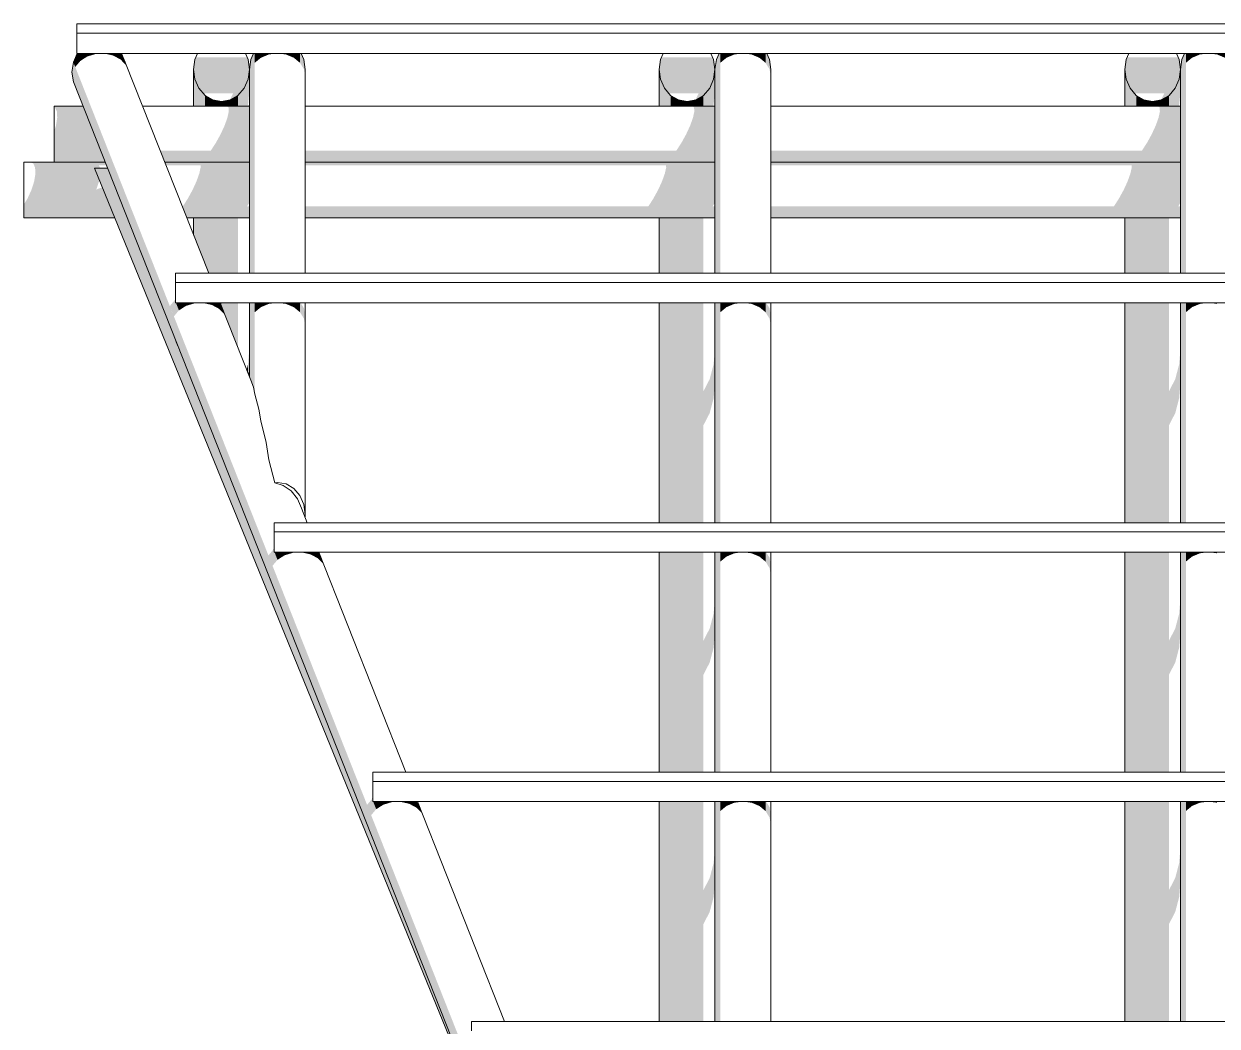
# Model space of a CAD drawing. Header units: millimetres. Extents: x -71878 to 121433, y -67383 to 83273.
# Drawn here: x 31246 to 33809, y -33676 to -31524 of the extents above; entities that cross this region are included whole.
import ezdxf

# ---------------------------------------------------------------- set-up
doc = ezdxf.new("R2010")
doc.units = ezdxf.units.MM
doc.header["$MEASUREMENT"] = 0
for name, color, linetype in [('COLUMNAS', 7, 'Continuous'), ('ENTIRADO', 7, 'Continuous'), ('Vigas', 7, 'Continuous')]:
    doc.layers.add(name, color=color, linetype=linetype)
for name, color, linetype, lineweight in [('COLUMNAS_Pluma_Nº__1', 7, 'Continuous', 0), ('ENTIRADO_Pluma_Nº__21', 7, 'Continuous', 5), ('Vigas_Pluma_Nº__21', 7, 'Continuous', 5)]:
    doc.layers.add(name, color=color, linetype=linetype, lineweight=lineweight)
for name, color, linetype, lineweight, true_color in [('COLUMNAS_Pluma_Nº__3', 7, 'Continuous', 0, 0x646464), ('ENTIRADO_Pluma_Nº__3', 7, 'Continuous', 0, 0x646464), ('Vigas_Pluma_Nº__3', 7, 'Continuous', 0, 0x646464)]:
    doc.layers.add(name, color=color, linetype=linetype, lineweight=lineweight, true_color=true_color)

# ---------------------------------------------------------------- blocks, each defined once
blk = doc.blocks.new('Elem Sección_39_2')
at = {"layer": 'Vigas_Pluma_Nº__3', "linetype": 'Continuous', "lineweight": 0, "true_color": 0x191919}
for points in [[(-41532.7, 9133.4), (-41471.5, 9133.4), (-41472.6, 9136.3), (-41534.3, 9136.3), (-41534.3, 9134)], [(-41528.6, 9124.8), (-41468.1, 9124.8), (-41471.5, 9133.4), (-41532.7, 9133.4)], [(-41527.8, 9111.6), (-41462.9, 9111.6), (-41468.1, 9124.8), (-41528.6, 9124.8)], [(-41159.9, 9133.4), (-41115, 9133.4), (-41115, 9136.3), (-41163.7, 9136.3)], [(-41159.4, 9124.8), (-41162.2, 9111.6), (-41115, 9111.6), (-41115, 9124.8)], [(-41159.4, 9124.8), (-41115, 9124.8), (-41115, 9133.4), (-41159.9, 9133.4)], [(-40163.7, 9136.3), (-40159.9, 9133.4), (-40115, 9133.4), (-40115, 9136.3)], [(-40159.4, 9124.8), (-40162.2, 9111.6), (-40115, 9111.6), (-40115, 9124.8)], [(-40159.9, 9133.4), (-40159.4, 9124.8), (-40115, 9124.8), (-40115, 9133.4)], [(-39115, 9136.3), (-39163.7, 9136.3), (-39159.9, 9133.4), (-39115, 9133.4)], [(-39162.2, 9111.6), (-39115, 9111.6), (-39115, 9124.8), (-39159.4, 9124.8)], [(-39159.4, 9124.8), (-39115, 9124.8), (-39115, 9133.4), (-39159.9, 9133.4)], [(-41530.5, 9094.8), (-41456.2, 9094.8), (-41462.9, 9111.6), (-41527.8, 9111.6)], [(-41162.2, 9111.6), (-41168.2, 9094.8), (-41115, 9094.8), (-41115, 9111.6)], [(-40168.2, 9094.8), (-40115, 9094.8), (-40115, 9111.6), (-40162.2, 9111.6)], [(-39162.2, 9111.6), (-39168.2, 9094.8), (-39115, 9094.8), (-39115, 9111.6)], [(-41534.3, 9076.3), (-41448.9, 9076.3), (-41456.2, 9094.8), (-41530.5, 9094.8), (-41534.3, 9082.9)], [(-41448.9, 9076.3), (-41534.3, 9076.3), (-41534.3, 9057.8), (-41441.6, 9057.8)], [(-41176.7, 9076.3), (-41186.9, 9057.8), (-41115, 9057.8), (-41115, 9076.3)], [(-41176.7, 9076.3), (-41115, 9076.3), (-41115, 9094.8), (-41168.2, 9094.8)], [(-40176.7, 9076.3), (-40186.9, 9057.8), (-40115, 9057.8), (-40115, 9076.3)], [(-40176.7, 9076.3), (-40115, 9076.3), (-40115, 9094.8), (-40168.2, 9094.8)], [(-39176.7, 9076.3), (-39186.9, 9057.8), (-39115, 9057.8), (-39115, 9076.3)], [(-39168.2, 9094.8), (-39176.7, 9076.3), (-39115, 9076.3), (-39115, 9094.8)], [(-41441.6, 9057.8), (-41534.3, 9057.8), (-41534.3, 9041), (-41434.9, 9041)], [(-41197.8, 9041), (-41115, 9041), (-41115, 9057.8), (-41186.9, 9057.8)], [(-40197.8, 9041), (-40115, 9041), (-40115, 9057.8), (-40186.9, 9057.8)], [(-39197.8, 9041), (-39115, 9041), (-39115, 9057.8), (-39186.9, 9057.8)], [(-41534.3, 9027.8), (-41429.7, 9027.8), (-41434.9, 9041), (-41534.3, 9041)], [(-41534.3, 9027.8), (-41534.3, 9019.2), (-41426.3, 9019.2), (-41429.7, 9027.8)], [(-41115, 9041), (-41306.8, 9041), (-41301.6, 9027.8), (-41115, 9027.8)], [(-41115, 9027.8), (-41301.6, 9027.8), (-41298.2, 9019.2), (-41115, 9019.2)], [(-40115, 9041), (-40995, 9041), (-40995, 9027.8), (-40115, 9027.8)], [(-40995, 9019.2), (-40115, 9019.2), (-40115, 9027.8), (-40995, 9027.8)], [(-39995, 9041), (-39995, 9027.8), (-39115, 9027.8), (-39115, 9041)], [(-39995, 9019.2), (-39115, 9019.2), (-39115, 9027.8), (-39995, 9027.8)], [(-41426.3, 9019.2), (-41534.3, 9019.2), (-41534.3, 9016.3), (-41425.2, 9016.3)], [(-41115, 9019.2), (-41298.2, 9019.2), (-41297, 9016.3), (-41115, 9016.3)], [(-40115, 9019.2), (-40995, 9019.2), (-40995, 9016.3), (-40115, 9016.3)], [(-39115, 9019.2), (-39995, 9019.2), (-39995, 9016.3), (-39115, 9016.3)]]:
    blk.add_hatch(color=250, dxfattribs=at).paths.add_polyline_path(points)
at = {"layer": 'Vigas_Pluma_Nº__21', "linetype": 'Continuous'}
for p, q in [((-41534.3, 9133.4), (-41534.3, 9136.3)), ((-41472.6, 9136.3), (-41534.3, 9136.3)), ((-41534.3, 9124.8), (-41534.3, 9133.4)), ((-41534.3, 9111.6), (-41534.3, 9124.8)), ((-41115, 9136.3), (-41344.5, 9136.3)), ((-40115, 9136.3), (-40995, 9136.3)), ((-39115, 9136.3), (-39995, 9136.3)), ((-41534.3, 9094.8), (-41534.3, 9111.6)), ((-41534.3, 9076.3), (-41534.3, 9094.8)), ((-41534.3, 9057.8), (-41534.3, 9076.3)), ((-41534.3, 9041), (-41534.3, 9057.8)), ((-41534.3, 9027.8), (-41534.3, 9041)), ((-41534.3, 9019.2), (-41534.3, 9027.8)), ((-41534.3, 9016.3), (-41534.3, 9019.2))]:
    blk.add_line(p, q, dxfattribs=at)
blk = doc.blocks.new('Elem Sección_42_2')
at = {"layer": 'Vigas_Pluma_Nº__3', "linetype": 'Continuous', "lineweight": 0, "true_color": 0x191919}
for points in [[(-41387.5, 9243.6), (-41387.6, 9243.6), (-41381.8, 9230.3), (-41381.9, 9230.7)], [(-41381.9, 9230.7), (-41381.8, 9230.3), (-41381.2, 9228.9)]]:
    blk.add_hatch(color=250, dxfattribs=at).paths.add_polyline_path(points)
at = {"layer": 'Vigas_Pluma_Nº__21', "linetype": 'Continuous'}
for p, q in [((-41390.6, 9249.6), (-41389.6, 9248.3)), ((-41381.9, 9230.7), (-41390.1, 9249.6)), ((-41389.6, 9248.3), (-41381.8, 9230.3)), ((-41381.2, 9228.9), (-41381.9, 9230.7)), ((-41381.8, 9230.3), (-41381.9, 9230.7)), ((-41381.8, 9230.3), (-41381.2, 9228.9))]:
    blk.add_line(p, q, dxfattribs=at)
blk = doc.blocks.new('Elem Sección_43_2')
at = {"layer": 'Vigas_Pluma_Nº__3', "linetype": 'Continuous', "lineweight": 0, "true_color": 0x191919}
for points in [[(-41496.1, 9209.5), (-39951.8, 5307.3), (-39948.8, 5328.1), (-41493.2, 9230.7)], [(-41493.2, 9230.7), (-41489.1, 9220.4), (-41478.3, 9233.2), (-41484.8, 9249.6), (-41485, 9249.6)], [(-41478.3, 9233.2), (-41463.2, 9242.9), (-41465.8, 9249.6), (-41484.8, 9249.6)], [(-41463.2, 9242.9), (-41445.2, 9248.3), (-41445.7, 9249.6), (-41465.8, 9249.6)], [(-41445.2, 9248.3), (-41426, 9249.1), (-41426.3, 9249.6), (-41445.7, 9249.6)], [(-41426, 9249.1), (-41407.7, 9245), (-41409.5, 9249.6), (-41426.3, 9249.6)], [(-41407.7, 9245), (-41391.9, 9236.5), (-41397, 9249.6), (-41409.5, 9249.6)], [(-41397, 9249.6), (-41391.9, 9236.5), (-41380.2, 9224.5), (-41389, 9246.8), (-41391.8, 9249.6)], [(-41380.2, 9224.5), (-41373.7, 9210.1), (-41381.2, 9228.9), (-41381.8, 9230.3), (-41387.6, 9243.6), (-41389, 9246.8)], [(-39951.8, 5307.3), (-41496.1, 9209.5), (-41493.2, 9188.3), (-39948.8, 5285.7)], [(-41286, 8707.2), (-41277.2, 8685), (-41266.4, 8697.8), (-41272.9, 8714.2), (-41273.9, 8714.2), (-41273.9, 8716.7), (-41275.2, 8720.1)], [(-41273.9, 8716.7), (-41273.9, 8720.9), (-41275.2, 8720.1)], [(-41266.4, 8697.8), (-41251.3, 8707.5), (-41254, 8714.2), (-41272.9, 8714.2)], [(-41251.3, 8707.5), (-41233.3, 8712.9), (-41233.8, 8714.2), (-41254, 8714.2)], [(-41233.3, 8712.9), (-41214.2, 8713.6), (-41214.4, 8714.2), (-41233.8, 8714.2)], [(-41214.2, 8713.6), (-41195.8, 8709.6), (-41197.6, 8714.2), (-41214.4, 8714.2)], [(-41195.8, 8709.6), (-41180, 8701.1), (-41185.2, 8714.2), (-41197.6, 8714.2)], [(-41180, 8701.1), (-41168.3, 8689.1), (-41177.1, 8711.4), (-41179.9, 8714.2), (-41185.2, 8714.2)], [(-41170.7, 8697), (-41177.1, 8711.4), (-41168.3, 8689.1), (-41161.9, 8674.7)], [(-41106.9, 8533.9), (-41106.5, 8532.9), (-41112, 8548), (-41113.1, 8551.4), (-41117.1, 8561.5)], [(-41103.5, 8518.3), (-41106.5, 8532.9), (-41106.9, 8533.9)], [(-41074.2, 8171.8), (-41065.4, 8149.5), (-41054.6, 8162.4), (-41061.1, 8178.8), (-41062, 8178.8), (-41062, 8181.3), (-41063.4, 8184.7)], [(-41062, 8181.3), (-41062, 8185.5), (-41063.4, 8184.7)], [(-41054.6, 8162.4), (-41039.4, 8172.1), (-41042.1, 8178.8), (-41061.1, 8178.8)], [(-41039.4, 8172.1), (-41021.4, 8177.5), (-41021.9, 8178.8), (-41042.1, 8178.8)], [(-41021.4, 8177.5), (-41002.3, 8178.2), (-41002.5, 8178.8), (-41021.9, 8178.8)], [(-41002.3, 8178.2), (-40983.9, 8174.2), (-40985.7, 8178.8), (-41002.5, 8178.8)], [(-40983.9, 8174.2), (-40968.1, 8165.7), (-40973.3, 8178.8), (-40985.7, 8178.8)], [(-40973.3, 8178.8), (-40968.1, 8165.7), (-40956.4, 8153.7), (-40965.2, 8176), (-40968, 8178.8)], [(-40965.2, 8176), (-40956.4, 8153.7), (-40950, 8139.3), (-40958.8, 8161.6)], [(-40853.5, 7614.1), (-40842.7, 7627), (-40849.2, 7643.4), (-40850.1, 7643.4), (-40850.1, 7645.8), (-40851.5, 7649.2), (-40862.3, 7636.4)], [(-40850.1, 7645.8), (-40850.1, 7650.1), (-40851.5, 7649.2)], [(-40842.7, 7627), (-40827.5, 7636.6), (-40830.2, 7643.4), (-40849.2, 7643.4)], [(-40827.5, 7636.6), (-40809.5, 7642.1), (-40810, 7643.4), (-40830.2, 7643.4)], [(-40809.5, 7642.1), (-40790.4, 7642.8), (-40790.6, 7643.4), (-40810, 7643.4)], [(-40790.4, 7642.8), (-40772, 7638.8), (-40773.9, 7643.4), (-40790.6, 7643.4)], [(-40772, 7638.8), (-40756.2, 7630.3), (-40761.4, 7643.4), (-40773.9, 7643.4)], [(-40761.4, 7643.4), (-40756.2, 7630.3), (-40744.5, 7618.3), (-40753.3, 7640.5), (-40756.1, 7643.4)], [(-40746.9, 7626.1), (-40753.3, 7640.5), (-40744.5, 7618.3), (-40738.1, 7603.9)]]:
    blk.add_hatch(color=250, dxfattribs=at).paths.add_polyline_path(points)
at = {"layer": 'Vigas_Pluma_Nº__21', "linetype": 'Continuous'}
for p, q in [((-41496.1, 9209.5), (-41493.2, 9230.7)), ((-41493.2, 9230.7), (-41485, 9249.6)), ((-41202.5, 8777.5), (-41381.2, 9228.9)), ((-41493.2, 9188.3), (-41496.1, 9209.5)), ((-39948.8, 5285.7), (-41493.2, 9188.3)), ((-41113.1, 8551.4), (-41177.5, 8714.2)), ((-41112, 8548), (-41113.1, 8551.4)), ((-41112, 8548), (-41106.5, 8532.9)), ((-41103.5, 8518.3), (-41106.5, 8532.9)), ((-41103.5, 8518.3), (-41094.7, 8485.6)), ((-41090.2, 8460.6), (-41094.7, 8485.6)), ((-41090.2, 8460.6), (-41078.8, 8414)), ((-41073.5, 8377.3), (-41078.8, 8414)), ((-41073.5, 8377.3), (-41060.7, 8327.5)), ((-41060.7, 8327.5), (-41042.4, 8322)), ((-41025.3, 8310.2), (-41042.4, 8322)), ((-41011.7, 8293.3), (-41025.3, 8310.2)), ((-41002.9, 8273.1), (-41011.7, 8293.3)), ((-40990.7, 8242.1), (-41002.9, 8273.1)), ((-40778.8, 7706.7), (-40965.6, 8178.8)), ((-40566.9, 7171.3), (-40753.7, 7643.4))]:
    blk.add_line(p, q, dxfattribs=at)
blk = doc.blocks.new('Elem Sección_128_2')
at = {"layer": 'COLUMNAS_Pluma_Nº__3', "linetype": 'Continuous', "lineweight": 0, "true_color": 0x191919}
for points in [[(-41443.2, 9003.2), (-41448.1, 9003.2), (-41287.4, 8610.1), (-41293.2, 8627.9), (-41287.7, 8622.5)], [(-41443.2, 9003.2), (-41287.7, 8622.5), (-41285.8, 8628.4), (-41278.9, 8627.3), (-41432.5, 9003.2)], [(-41432.5, 9003.2), (-41278.9, 8627.3), (-41274.3, 8632.4), (-41273.3, 8632.5), (-41420, 9003.2)]]:
    blk.add_hatch(color=250, dxfattribs=at).paths.add_polyline_path(points)
at = {"layer": 'COLUMNAS_Pluma_Nº__1', "linetype": 'Continuous'}
for p, q in [((-41443.2, 9003.2), (-41448.1, 9003.2)), ((-41448.1, 9003.2), (-41287.4, 8610.1)), ((-41432.5, 9003.2), (-41443.2, 9003.2)), ((-41420, 9003.2), (-41432.5, 9003.2))]:
    blk.add_line(p, q, dxfattribs=at)
blk = doc.blocks.new('Elem Sección_132_2')
at = {"layer": 'COLUMNAS_Pluma_Nº__3', "linetype": 'Continuous', "lineweight": 0, "true_color": 0x191919}
for points in [[(-41293.2, 8627.9), (-40602.8, 6938.2), (-40837.5, 7531.4), (-41285.8, 8628.4), (-41287.7, 8622.5)], [(-40602.8, 6938.2), (-41293.2, 8627.9), (-41287.4, 8610.1), (-40557.6, 6824.1)], [(-41278.9, 8627.3), (-41285.8, 8628.4), (-40837.5, 7531.4), (-41238.9, 8545.7), (-41274.3, 8632.4)], [(-41273.3, 8632.5), (-41274.3, 8632.4), (-41269.9, 8621.4), (-41269.3, 8622.4)]]:
    blk.add_hatch(color=250, dxfattribs=at).paths.add_polyline_path(points)
at = {"layer": 'COLUMNAS_Pluma_Nº__1', "linetype": 'Continuous'}
blk.add_line((-41287.4, 8610.1), (-40557.6, 6824.1), dxfattribs=at)
blk = doc.blocks.new('Elem Sección_147_2')
at = {"layer": 'Vigas_Pluma_Nº__3', "linetype": 'Continuous', "lineweight": 0, "true_color": 0x191919}
for points in [[(-39112, 9236.6), (-39115, 9215.3), (-39115, 8777.5), (-39112, 8777.5)], [(-39112, 9236.6), (-39112, 8777.5), (-39103.5, 8777.5), (-39103.5, 9249.6), (-39106.3, 9249.6)], [(-39103.5, 9229.3), (-39090.2, 9240.2), (-39090.2, 9249.6), (-39103.5, 9249.6)], [(-39090.2, 9240.2), (-39073.5, 9247.2), (-39073.5, 9249.6), (-39090.2, 9249.6)], [(-39073.5, 9247.2), (-39055, 9249.6), (-39073.5, 9249.6)], [(-39036.4, 9249.6), (-39055, 9249.6), (-39036.4, 9247.2)], [(-39036.4, 9247.2), (-39019.7, 9240.2), (-39019.7, 9249.6), (-39036.4, 9249.6)], [(-39115, 8242.1), (-39112, 8242.1), (-39112, 8714.2), (-39115, 8714.2)], [(-39103.5, 8714.2), (-39112, 8714.2), (-39112, 8242.1), (-39103.5, 8242.1)], [(-39103.5, 8693.9), (-39090.2, 8704.8), (-39090.2, 8714.2), (-39103.5, 8714.2)], [(-39090.2, 8704.8), (-39073.5, 8711.8), (-39073.5, 8714.2), (-39090.2, 8714.2)], [(-39073.5, 8711.8), (-39055, 8714.2), (-39073.5, 8714.2)], [(-39036.4, 8714.2), (-39055, 8714.2), (-39036.4, 8711.8)], [(-39115, 8178.8), (-39115, 7706.7), (-39112, 7706.7), (-39112, 8178.8)], [(-39112, 8178.8), (-39112, 7706.7), (-39103.5, 7706.7), (-39103.5, 8178.8)], [(-39103.5, 8158.5), (-39090.2, 8169.4), (-39090.2, 8178.8), (-39103.5, 8178.8)], [(-39090.2, 8169.4), (-39073.5, 8176.4), (-39073.5, 8178.8), (-39090.2, 8178.8)], [(-39073.5, 8178.8), (-39073.5, 8176.4), (-39055, 8178.8)], [(-39055, 8178.8), (-39036.4, 8176.4), (-39036.4, 8178.8)], [(-39115, 7643.4), (-39115, 7171.3), (-39112, 7171.3), (-39112, 7643.4)], [(-39112, 7643.4), (-39112, 7171.3), (-39103.5, 7171.3), (-39103.5, 7643.4)], [(-39103.5, 7623.1), (-39090.2, 7634), (-39090.2, 7643.4), (-39103.5, 7643.4)], [(-39090.2, 7634), (-39073.5, 7641), (-39073.5, 7643.4), (-39090.2, 7643.4)], [(-39073.5, 7641), (-39055, 7643.4), (-39073.5, 7643.4)], [(-39036.4, 7643.4), (-39055, 7643.4), (-39036.4, 7641)]]:
    blk.add_hatch(color=250, dxfattribs=at).paths.add_polyline_path(points)
at = {"layer": 'Vigas_Pluma_Nº__21', "linetype": 'Continuous'}
for p, q in [((-39115, 9215.3), (-39112, 9236.6)), ((-39112, 9236.6), (-39106.3, 9249.6)), ((-39115, 8777.5), (-39115, 9215.3)), ((-39115, 8242.1), (-39115, 8714.2)), ((-39115, 7706.7), (-39115, 8178.8)), ((-39115, 7171.3), (-39115, 7643.4))]:
    blk.add_line(p, q, dxfattribs=at)
blk = doc.blocks.new('Elem Sección_148_2')
at = {"layer": 'Vigas_Pluma_Nº__3', "linetype": 'Continuous', "lineweight": 0, "true_color": 0x191919}
for points in [[(-40115, 8777.5), (-40112, 8777.5), (-40112, 9236.6), (-40115, 9215.3)], [(-40112, 9236.6), (-40112, 8777.5), (-40103.5, 8777.5), (-40103.5, 9249.6), (-40106.3, 9249.6)], [(-40103.5, 9249.6), (-40103.5, 9229.3), (-40090.2, 9240.2), (-40090.2, 9249.6)], [(-40090.2, 9240.2), (-40073.5, 9247.2), (-40073.5, 9249.6), (-40090.2, 9249.6)], [(-40073.5, 9247.2), (-40055, 9249.6), (-40073.5, 9249.6)], [(-40055, 9249.6), (-40036.4, 9247.2), (-40036.4, 9249.6)], [(-40036.4, 9247.2), (-40019.7, 9240.2), (-40019.7, 9249.6), (-40036.4, 9249.6)], [(-40019.7, 9240.2), (-40006.4, 9229.3), (-40006.4, 9249.6), (-40019.7, 9249.6)], [(-40006.4, 9249.6), (-40006.4, 9229.3), (-39997.9, 9215.6), (-39997.9, 9236.6), (-39999.8, 9240.9), (-40005.2, 9249.6)], [(-39997.9, 9215.6), (-39995, 9200.4), (-39995, 9215.3), (-39997.9, 9236.6)], [(-40115, 8714.2), (-40115, 8242.1), (-40112, 8242.1), (-40112, 8714.2)], [(-40112, 8714.2), (-40112, 8242.1), (-40103.5, 8242.1), (-40103.5, 8714.2)], [(-40103.5, 8693.9), (-40090.2, 8704.8), (-40090.2, 8714.2), (-40103.5, 8714.2)], [(-40090.2, 8704.8), (-40073.5, 8711.8), (-40073.5, 8714.2), (-40090.2, 8714.2)], [(-40073.5, 8711.8), (-40055, 8714.2), (-40073.5, 8714.2)], [(-40055, 8714.2), (-40036.4, 8711.8), (-40036.4, 8714.2)], [(-40036.4, 8711.8), (-40019.7, 8704.8), (-40019.7, 8714.2), (-40036.4, 8714.2)], [(-40019.7, 8704.8), (-40006.4, 8693.9), (-40006.4, 8714.2), (-40019.7, 8714.2)], [(-40006.4, 8714.2), (-40006.4, 8693.9), (-39997.9, 8680.2), (-39997.9, 8702.4), (-40005.2, 8714.2)], [(-39997.9, 8680.2), (-39995, 8665), (-39995, 8687.2), (-39997.9, 8702.4)], [(-40112, 8178.8), (-40115, 8178.8), (-40115, 7706.7), (-40112, 7706.7)], [(-40103.5, 8178.8), (-40112, 8178.8), (-40112, 7706.7), (-40103.5, 7706.7)], [(-40103.5, 8158.5), (-40090.2, 8169.4), (-40090.2, 8178.8), (-40103.5, 8178.8)], [(-40090.2, 8169.4), (-40073.5, 8176.4), (-40073.5, 8178.8), (-40090.2, 8178.8)], [(-40073.5, 8178.8), (-40073.5, 8176.4), (-40055, 8178.8)], [(-40055, 8178.8), (-40036.4, 8176.4), (-40036.4, 8178.8)], [(-40036.4, 8176.4), (-40019.7, 8169.4), (-40019.7, 8178.8), (-40036.4, 8178.8)], [(-40019.7, 8169.4), (-40006.4, 8158.5), (-40006.4, 8178.8), (-40019.7, 8178.8)], [(-40006.4, 8178.8), (-40006.4, 8158.5), (-39997.9, 8144.8), (-39997.9, 8167), (-40005.2, 8178.8)], [(-39997.9, 8144.8), (-39995, 8129.6), (-39995, 8151.8), (-39997.9, 8167)], [(-40112, 7643.4), (-40115, 7643.4), (-40115, 7171.3), (-40112, 7171.3)], [(-40112, 7643.4), (-40112, 7171.3), (-40103.5, 7171.3), (-40103.5, 7643.4)], [(-40103.5, 7623.1), (-40090.2, 7634), (-40090.2, 7643.4), (-40103.5, 7643.4)], [(-40090.2, 7634), (-40073.5, 7641), (-40073.5, 7643.4), (-40090.2, 7643.4)], [(-40073.5, 7641), (-40055, 7643.4), (-40073.5, 7643.4)], [(-40036.4, 7643.4), (-40055, 7643.4), (-40036.4, 7641)], [(-40036.4, 7641), (-40019.7, 7634), (-40019.7, 7643.4), (-40036.4, 7643.4)], [(-40019.7, 7634), (-40006.4, 7623.1), (-40006.4, 7643.4), (-40019.7, 7643.4)], [(-40006.4, 7643.4), (-40006.4, 7623.1), (-39997.9, 7609.4), (-39997.9, 7631.6), (-40005.2, 7643.4)], [(-39997.9, 7609.4), (-39995, 7594.2), (-39995, 7616.4), (-39997.9, 7631.6)]]:
    blk.add_hatch(color=250, dxfattribs=at).paths.add_polyline_path(points)
at = {"layer": 'Vigas_Pluma_Nº__21', "linetype": 'Continuous'}
for p, q in [((-40112, 9236.6), (-40115, 9215.3)), ((-40106.3, 9249.6), (-40112, 9236.6)), ((-39997.9, 9236.6), (-40003.6, 9249.6)), ((-39995, 9215.3), (-39997.9, 9236.6)), ((-40115, 9215.3), (-40115, 8777.5)), ((-39995, 9215.3), (-39995, 8777.5)), ((-40115, 8714.2), (-40115, 8242.1)), ((-39995, 8714.2), (-39995, 8242.1)), ((-40115, 8178.8), (-40115, 7706.7)), ((-39995, 8178.8), (-39995, 7706.7)), ((-40115, 7643.4), (-40115, 7171.3)), ((-39995, 7643.4), (-39995, 7171.3))]:
    blk.add_line(p, q, dxfattribs=at)
blk = doc.blocks.new('Elem Sección_149_2')
at = {"layer": 'Vigas_Pluma_Nº__3', "linetype": 'Continuous', "lineweight": 0, "true_color": 0x191919}
for points in [[(-41112, 9236.6), (-41115, 9215.3), (-41115, 8777.5), (-41112, 8777.5)], [(-41112, 9236.6), (-41112, 8777.5), (-41103.5, 8777.5), (-41103.5, 9249.6), (-41106.3, 9249.6)], [(-41103.5, 9229.3), (-41090.2, 9240.2), (-41090.2, 9249.6), (-41103.5, 9249.6)], [(-41090.2, 9240.2), (-41073.5, 9247.2), (-41073.5, 9249.6), (-41090.2, 9249.6)], [(-41073.5, 9247.2), (-41055, 9249.6), (-41073.5, 9249.6)], [(-41055, 9249.6), (-41036.4, 9247.2), (-41036.4, 9249.6)], [(-41036.4, 9247.2), (-41019.7, 9240.2), (-41019.7, 9249.6), (-41036.4, 9249.6)], [(-41019.7, 9240.2), (-41006.4, 9229.3), (-41006.4, 9249.6), (-41019.7, 9249.6)], [(-41006.4, 9249.6), (-41006.4, 9229.3), (-40997.9, 9215.6), (-40997.9, 9236.6), (-40999.8, 9240.9), (-41005.2, 9249.6)], [(-40997.9, 9215.6), (-40995, 9200.4), (-40995, 9215.3), (-40997.9, 9236.6)], [(-41112, 8714.2), (-41115, 8714.2), (-41115, 8556.2), (-41113.1, 8551.4), (-41112, 8548)], [(-41112, 8714.2), (-41112, 8548), (-41106.5, 8532.9), (-41103.5, 8518.3), (-41103.5, 8714.2)], [(-41103.5, 8714.2), (-41103.5, 8693.9), (-41090.2, 8704.8), (-41090.2, 8714.2)], [(-41090.2, 8714.2), (-41090.2, 8704.8), (-41073.5, 8711.8), (-41073.5, 8714.2)], [(-41073.5, 8711.8), (-41055, 8714.2), (-41073.5, 8714.2)], [(-41036.4, 8714.2), (-41055, 8714.2), (-41036.4, 8711.8)], [(-41036.4, 8711.8), (-41019.7, 8704.8), (-41019.7, 8714.2), (-41036.4, 8714.2)], [(-41019.7, 8714.2), (-41019.7, 8704.8), (-41006.4, 8693.9), (-41006.4, 8714.2)], [(-41006.4, 8714.2), (-41006.4, 8693.9), (-40997.9, 8680.2), (-40997.9, 8702.4), (-41005.2, 8714.2)], [(-40997.9, 8680.2), (-40995, 8665), (-40995, 8687.2), (-40997.9, 8702.4)]]:
    blk.add_hatch(color=250, dxfattribs=at).paths.add_polyline_path(points)
at = {"layer": 'Vigas_Pluma_Nº__21', "linetype": 'Continuous'}
for p, q in [((-41115, 9215.3), (-41112, 9236.6)), ((-41112, 9236.6), (-41106.3, 9249.6)), ((-41003.6, 9249.6), (-40997.9, 9236.6)), ((-40997.9, 9236.6), (-40995, 9215.3)), ((-41115, 8777.5), (-41115, 9215.3)), ((-40995, 8777.5), (-40995, 9215.3)), ((-41115, 8556.2), (-41115, 8714.2)), ((-40995, 8259.5), (-40995, 8714.2)), ((-41060.7, 8327.5), (-41055, 8328.6)), ((-41055, 8328.6), (-41036.4, 8325.2)), ((-41036.4, 8325.2), (-41019.7, 8315.4)), ((-41019.7, 8315.4), (-41006.4, 8300.1)), ((-41006.4, 8300.1), (-40997.9, 8280.8)), ((-40997.9, 8280.8), (-40995, 8259.5)), ((-40995, 8259.5), (-40995.6, 8254.6))]:
    blk.add_line(p, q, dxfattribs=at)
blk = doc.blocks.new('Elem Sección_165_2')
at = {"layer": 'Vigas_Pluma_Nº__3', "linetype": 'Continuous', "lineweight": 0, "true_color": 0x191919}
for points in [[(-39235, 9215.3), (-39232, 9193.9), (-39223.5, 9174.7), (-39213.8, 9163.6), (-39150, 9163.6), (-39157.1, 9149.5), (-39156.4, 9149.6), (-39139.7, 9159.4), (-39126.4, 9174.7), (-39117.9, 9193.9), (-39115, 9215.3), (-39117.9, 9236.6), (-39119.8, 9240.9), (-39230.1, 9240.9), (-39232, 9236.6)], [(-39232, 9193.9), (-39235, 9215.3), (-39235, 9136.3), (-39232, 9136.3)], [(-39115, 9215.3), (-39117.9, 9193.9), (-39117.9, 9140.1), (-39115, 9169.8), (-39115, 9170.8)], [(-39223.5, 9174.7), (-39232, 9193.9), (-39232, 9136.3), (-39223.5, 9136.3)], [(-39117.9, 9193.9), (-39126.4, 9174.7), (-39126.4, 9136.3), (-39119, 9136.3), (-39117.9, 9140.1)], [(-39223.5, 9174.7), (-39223.5, 9136.3), (-39210.2, 9136.3), (-39210.2, 9159.4)], [(-39210.2, 9159.4), (-39210.2, 9136.3), (-39193.5, 9136.3), (-39193.5, 9149.6)], [(-39139.7, 9159.4), (-39156.4, 9149.6), (-39156.4, 9136.3), (-39139.7, 9136.3)], [(-39139.7, 9159.4), (-39139.7, 9136.3), (-39126.4, 9136.3), (-39126.4, 9174.7)], [(-39115, 9136.3), (-39115, 9153.6), (-39116.4, 9136.3)], [(-39193.5, 9136.3), (-39175, 9136.3), (-39175, 9146.2), (-39193.5, 9149.6)], [(-39156.4, 9149.6), (-39175, 9146.2), (-39175, 9136.3), (-39156.4, 9136.3)], [(-39232, 8896.3), (-39235, 8896.3), (-39235, 8777.5), (-39232, 8777.5)], [(-39232, 8896.3), (-39232, 8777.5), (-39223.5, 8777.5), (-39223.5, 8896.3)], [(-39223.5, 8896.3), (-39223.5, 8777.5), (-39210.2, 8777.5), (-39210.2, 8896.3)], [(-39193.5, 8896.3), (-39210.2, 8896.3), (-39210.2, 8777.5), (-39193.5, 8777.5)], [(-39193.5, 8896.3), (-39193.5, 8777.5), (-39175, 8777.5), (-39175, 8896.3)], [(-39175, 8777.5), (-39156.4, 8777.5), (-39156.4, 8896.3), (-39175, 8896.3)], [(-39139.7, 8896.3), (-39156.4, 8896.3), (-39156.4, 8777.5), (-39139.7, 8777.5)], [(-39232, 8714.2), (-39235, 8714.2), (-39235, 8242.1), (-39232, 8242.1)], [(-39232, 8714.2), (-39232, 8242.1), (-39223.5, 8242.1), (-39223.5, 8714.2)], [(-39210.2, 8714.2), (-39223.5, 8714.2), (-39223.5, 8242.1), (-39210.2, 8242.1)], [(-39193.5, 8714.2), (-39210.2, 8714.2), (-39210.2, 8242.1), (-39193.5, 8242.1)], [(-39193.5, 8714.2), (-39193.5, 8242.1), (-39175, 8242.1), (-39175, 8714.2)], [(-39156.4, 8714.2), (-39175, 8714.2), (-39175, 8242.1), (-39156.4, 8242.1)], [(-39139.7, 8714.2), (-39156.4, 8714.2), (-39156.4, 8242.1), (-39139.7, 8242.1)], [(-39115, 8618.2), (-39117.9, 8582.4), (-39117.9, 8509.5), (-39115, 8545.3)], [(-39117.9, 8509.5), (-39117.9, 8582.4), (-39126.4, 8550.1), (-39126.4, 8477.2)], [(-39126.4, 8550.1), (-39139.7, 8524.5), (-39139.7, 8451.6), (-39126.4, 8477.2)], [(-39235, 7706.7), (-39232, 7706.7), (-39232, 8178.8), (-39235, 8178.8)], [(-39223.5, 8178.8), (-39232, 8178.8), (-39232, 7706.7), (-39223.5, 7706.7)], [(-39223.5, 8178.8), (-39223.5, 7706.7), (-39210.2, 7706.7), (-39210.2, 8178.8)], [(-39210.2, 7706.7), (-39193.5, 7706.7), (-39193.5, 8178.8), (-39210.2, 8178.8)], [(-39175, 8178.8), (-39193.5, 8178.8), (-39193.5, 7706.7), (-39175, 7706.7)], [(-39156.4, 8178.8), (-39175, 8178.8), (-39175, 7706.7), (-39156.4, 7706.7)], [(-39156.4, 7706.7), (-39139.7, 7706.7), (-39139.7, 8178.8), (-39156.4, 8178.8)], [(-39115, 8009.9), (-39115, 8082.8), (-39117.9, 8047), (-39117.9, 7974.1)], [(-39117.9, 8047), (-39126.4, 8014.7), (-39126.4, 7941.8), (-39117.9, 7974.1)], [(-39126.4, 8014.7), (-39139.7, 7989.1), (-39139.7, 7916.2), (-39126.4, 7941.8)], [(-39232, 7643.4), (-39235, 7643.4), (-39235, 7171.3), (-39232, 7171.3)], [(-39232, 7171.3), (-39223.5, 7171.3), (-39223.5, 7643.4), (-39232, 7643.4)], [(-39210.2, 7643.4), (-39223.5, 7643.4), (-39223.5, 7171.3), (-39210.2, 7171.3)], [(-39193.5, 7643.4), (-39210.2, 7643.4), (-39210.2, 7171.3), (-39193.5, 7171.3)], [(-39175, 7643.4), (-39193.5, 7643.4), (-39193.5, 7171.3), (-39175, 7171.3)], [(-39156.4, 7643.4), (-39175, 7643.4), (-39175, 7171.3), (-39156.4, 7171.3)], [(-39139.7, 7643.4), (-39156.4, 7643.4), (-39156.4, 7171.3), (-39139.7, 7171.3)], [(-39115, 7547.5), (-39117.9, 7511.7), (-39117.9, 7438.7), (-39115, 7474.5)], [(-39117.9, 7438.7), (-39117.9, 7511.7), (-39126.4, 7479.4), (-39126.4, 7406.4)], [(-39126.4, 7406.4), (-39126.4, 7479.4), (-39139.7, 7453.7), (-39139.7, 7380.8)]]:
    blk.add_hatch(color=250, dxfattribs=at).paths.add_polyline_path(points)
at = {"layer": 'Vigas_Pluma_Nº__21', "linetype": 'Continuous'}
for p, q in [((-39232, 9236.6), (-39235, 9215.3)), ((-39226.3, 9249.6), (-39232, 9236.6)), ((-39117.9, 9236.6), (-39123.6, 9249.6)), ((-39115, 9215.3), (-39117.9, 9236.6)), ((-39235, 9215.3), (-39232, 9193.9)), ((-39235, 9136.3), (-39235, 9215.3)), ((-39117.9, 9193.9), (-39115, 9215.3)), ((-39232, 9193.9), (-39223.5, 9174.7)), ((-39126.4, 9174.7), (-39117.9, 9193.9)), ((-39223.5, 9174.7), (-39210.2, 9159.4)), ((-39210.2, 9159.4), (-39193.5, 9149.6)), ((-39156.4, 9149.6), (-39139.7, 9159.4)), ((-39139.7, 9159.4), (-39126.4, 9174.7)), ((-39193.5, 9149.6), (-39175, 9146.2)), ((-39175, 9146.2), (-39156.4, 9149.6)), ((-39235, 8777.5), (-39235, 8896.3)), ((-39235, 8242.1), (-39235, 8714.2)), ((-39235, 7706.7), (-39235, 8178.8)), ((-39235, 7171.3), (-39235, 7643.4))]:
    blk.add_line(p, q, dxfattribs=at)
blk = doc.blocks.new('Elem Sección_166_2')
at = {"layer": 'Vigas_Pluma_Nº__3', "linetype": 'Continuous', "lineweight": 0, "true_color": 0x191919}
for points in [[(-40235, 9215.3), (-40232, 9193.9), (-40223.5, 9174.7), (-40213.8, 9163.6), (-40150, 9163.6), (-40157.1, 9149.5), (-40156.4, 9149.6), (-40139.7, 9159.4), (-40126.4, 9174.7), (-40117.9, 9193.9), (-40115, 9215.3), (-40117.9, 9236.6), (-40119.8, 9240.9), (-40230.1, 9240.9), (-40232, 9236.6)], [(-40235, 9215.3), (-40235, 9136.3), (-40232, 9136.3), (-40232, 9193.9)], [(-40117.9, 9193.9), (-40117.9, 9140.1), (-40115, 9169.8), (-40115, 9170.7), (-40115, 9215.3)], [(-40232, 9193.9), (-40232, 9136.3), (-40223.5, 9136.3), (-40223.5, 9174.7)], [(-40117.9, 9193.9), (-40126.4, 9174.7), (-40126.4, 9136.3), (-40119, 9136.3), (-40117.9, 9140.1)], [(-40223.5, 9174.7), (-40223.5, 9136.3), (-40210.2, 9136.3), (-40210.2, 9159.4)], [(-40210.2, 9159.4), (-40210.2, 9136.3), (-40193.5, 9136.3), (-40193.5, 9149.6)], [(-40156.4, 9149.6), (-40156.4, 9136.3), (-40139.7, 9136.3), (-40139.7, 9159.4)], [(-40139.7, 9136.3), (-40126.4, 9136.3), (-40126.4, 9174.7), (-40139.7, 9159.4)], [(-40115, 9136.3), (-40115, 9153.6), (-40116.4, 9136.3)], [(-40193.5, 9149.6), (-40193.5, 9136.3), (-40175, 9136.3), (-40175, 9146.2)], [(-40156.4, 9149.6), (-40175, 9146.2), (-40175, 9136.3), (-40156.4, 9136.3)], [(-40235, 8777.5), (-40232, 8777.5), (-40232, 8896.3), (-40235, 8896.3)], [(-40232, 8777.5), (-40223.5, 8777.5), (-40223.5, 8896.3), (-40232, 8896.3)], [(-40223.5, 8777.5), (-40210.2, 8777.5), (-40210.2, 8896.3), (-40223.5, 8896.3)], [(-40210.2, 8896.3), (-40210.2, 8777.5), (-40193.5, 8777.5), (-40193.5, 8896.3)], [(-40175, 8896.3), (-40193.5, 8896.3), (-40193.5, 8777.5), (-40175, 8777.5)], [(-40156.4, 8896.3), (-40175, 8896.3), (-40175, 8777.5), (-40156.4, 8777.5)], [(-40156.4, 8777.5), (-40139.7, 8777.5), (-40139.7, 8896.3), (-40156.4, 8896.3)], [(-40232, 8714.2), (-40235, 8714.2), (-40235, 8242.1), (-40232, 8242.1)], [(-40232, 8242.1), (-40223.5, 8242.1), (-40223.5, 8714.2), (-40232, 8714.2)], [(-40210.2, 8714.2), (-40223.5, 8714.2), (-40223.5, 8242.1), (-40210.2, 8242.1)], [(-40193.5, 8714.2), (-40210.2, 8714.2), (-40210.2, 8242.1), (-40193.5, 8242.1)], [(-40193.5, 8714.2), (-40193.5, 8242.1), (-40175, 8242.1), (-40175, 8714.2)], [(-40156.4, 8714.2), (-40175, 8714.2), (-40175, 8242.1), (-40156.4, 8242.1)], [(-40156.4, 8714.2), (-40156.4, 8242.1), (-40139.7, 8242.1), (-40139.7, 8714.2)], [(-40115, 8618.2), (-40117.9, 8582.4), (-40117.9, 8509.4), (-40115, 8545.2)], [(-40117.9, 8582.4), (-40126.4, 8550.1), (-40126.4, 8477.1), (-40117.9, 8509.4)], [(-40126.4, 8550.1), (-40139.7, 8524.5), (-40139.7, 8451.5), (-40126.4, 8477.1)], [(-40235, 8178.8), (-40235, 7706.7), (-40232, 7706.7), (-40232, 8178.8)], [(-40223.5, 8178.8), (-40232, 8178.8), (-40232, 7706.7), (-40223.5, 7706.7)], [(-40223.5, 7706.7), (-40210.2, 7706.7), (-40210.2, 8178.8), (-40223.5, 8178.8)], [(-40193.5, 8178.8), (-40210.2, 8178.8), (-40210.2, 7706.7), (-40193.5, 7706.7)], [(-40193.5, 8178.8), (-40193.5, 7706.7), (-40175, 7706.7), (-40175, 8178.8)], [(-40156.4, 8178.8), (-40175, 8178.8), (-40175, 7706.7), (-40156.4, 7706.7)], [(-40156.4, 8178.8), (-40156.4, 7706.7), (-40139.7, 7706.7), (-40139.7, 8178.8)], [(-40115, 8082.8), (-40117.9, 8047), (-40117.9, 7974), (-40115, 8009.8)], [(-40117.9, 8047), (-40126.4, 8014.7), (-40126.4, 7941.7), (-40117.9, 7974)], [(-40126.4, 8014.7), (-40139.7, 7989), (-40139.7, 7916.1), (-40126.4, 7941.7)], [(-40235, 7643.4), (-40235, 7171.3), (-40232, 7171.3), (-40232, 7643.4)], [(-40232, 7171.3), (-40223.5, 7171.3), (-40223.5, 7643.4), (-40232, 7643.4)], [(-40223.5, 7171.3), (-40210.2, 7171.3), (-40210.2, 7643.4), (-40223.5, 7643.4)], [(-40193.5, 7643.4), (-40210.2, 7643.4), (-40210.2, 7171.3), (-40193.5, 7171.3)], [(-40175, 7643.4), (-40193.5, 7643.4), (-40193.5, 7171.3), (-40175, 7171.3)], [(-40175, 7171.3), (-40156.4, 7171.3), (-40156.4, 7643.4), (-40175, 7643.4)], [(-40156.4, 7643.4), (-40156.4, 7171.3), (-40139.7, 7171.3), (-40139.7, 7643.4)], [(-40115, 7547.3), (-40117.9, 7511.5), (-40117.9, 7438.6), (-40115, 7474.4)], [(-40117.9, 7511.5), (-40126.4, 7479.2), (-40126.4, 7406.3), (-40117.9, 7438.6)], [(-40126.4, 7479.2), (-40139.7, 7453.6), (-40139.7, 7380.7), (-40126.4, 7406.3)], [(-40235, 6635.9), (-40232, 6635.9), (-40232, 7108), (-40235, 7108)], [(-40223.5, 7108), (-40232, 7108), (-40232, 6635.9), (-40223.5, 6635.9)], [(-40223.5, 6635.9), (-40210.2, 6635.9), (-40210.2, 7108), (-40223.5, 7108)], [(-40210.2, 7108), (-40210.2, 6635.9), (-40193.5, 6635.9), (-40193.5, 7108)], [(-40193.5, 7108), (-40193.5, 6635.9), (-40175, 6635.9), (-40175, 7108)], [(-40175, 7108), (-40175, 6635.9), (-40156.4, 6635.9), (-40156.4, 7108)], [(-40156.4, 7108), (-40156.4, 6635.9), (-40139.7, 6635.9), (-40139.7, 7108)], [(-40115, 7011.9), (-40117.9, 6976.1), (-40117.9, 6903.2), (-40115, 6939)], [(-40117.9, 6903.2), (-40117.9, 6976.1), (-40126.4, 6943.8), (-40126.4, 6870.9)], [(-40126.4, 6943.8), (-40139.7, 6918.2), (-40139.7, 6845.2), (-40126.4, 6870.9)], [(-40235, 6572.6), (-40235, 6350.5), (-40232, 6343.3), (-40232, 6572.6)], [(-40223.5, 6572.6), (-40232, 6572.6), (-40232, 6343.3), (-40223.5, 6322.5)], [(-40223.5, 6322.5), (-40210.2, 6290), (-40210.2, 6572.6), (-40223.5, 6572.6)], [(-40210.2, 6290), (-40193.5, 6249.1), (-40193.5, 6572.6), (-40210.2, 6572.6)], [(-40175, 6572.6), (-40193.5, 6572.6), (-40193.5, 6249.1), (-40175, 6203.7)], [(-40156.4, 6572.6), (-40175, 6572.6), (-40175, 6203.7), (-40156.4, 6158.3)], [(-40156.4, 6572.6), (-40156.4, 6158.3), (-40140.1, 6118.5), (-40139.7, 6118.8), (-40139.7, 6572.6)], [(-40115, 6476.5), (-40117.9, 6440.7), (-40117.9, 6367.7), (-40115, 6403.5)], [(-40117.9, 6440.7), (-40126.4, 6408.4), (-40126.4, 6335.4), (-40117.9, 6367.7)], [(-40126.4, 6335.4), (-40126.4, 6408.4), (-40139.7, 6382.8), (-40139.7, 6309.8)]]:
    blk.add_hatch(color=250, dxfattribs=at).paths.add_polyline_path(points)
at = {"layer": 'Vigas_Pluma_Nº__21', "linetype": 'Continuous'}
for p, q in [((-40235, 9215.3), (-40232, 9236.6)), ((-40232, 9236.6), (-40226.3, 9249.6)), ((-40123.6, 9249.6), (-40117.9, 9236.6)), ((-40117.9, 9236.6), (-40115, 9215.3)), ((-40232, 9193.9), (-40235, 9215.3)), ((-40235, 9215.3), (-40235, 9136.3)), ((-40115, 9215.3), (-40117.9, 9193.9)), ((-40223.5, 9174.7), (-40232, 9193.9)), ((-40117.9, 9193.9), (-40126.4, 9174.7)), ((-40210.2, 9159.4), (-40223.5, 9174.7)), ((-40193.5, 9149.6), (-40210.2, 9159.4)), ((-40139.7, 9159.4), (-40156.4, 9149.6)), ((-40126.4, 9174.7), (-40139.7, 9159.4)), ((-40175, 9146.2), (-40193.5, 9149.6)), ((-40156.4, 9149.6), (-40175, 9146.2)), ((-40235, 8896.3), (-40235, 8777.5)), ((-40235, 8714.2), (-40235, 8242.1)), ((-40235, 8178.8), (-40235, 7706.7)), ((-40235, 7643.4), (-40235, 7171.3)), ((-40235, 7108), (-40235, 6635.9)), ((-40235, 6572.6), (-40235, 6350.5)), ((-40117.9, 6153.3), (-40126.4, 6134.1)), ((-40115, 6174.7), (-40117.9, 6153.3)), ((-40126.4, 6134.1), (-40139.7, 6118.8)), ((-40139.7, 6118.8), (-40140.1, 6118.5))]:
    blk.add_line(p, q, dxfattribs=at)
blk = doc.blocks.new('Elem Sección_167_2')
at = {"layer": 'Vigas_Pluma_Nº__3', "linetype": 'Continuous', "lineweight": 0, "true_color": 0x191919}
for points in [[(-41235, 9215.3), (-41232, 9193.9), (-41223.5, 9174.7), (-41213.8, 9163.6), (-41150, 9163.6), (-41157.1, 9149.5), (-41156.4, 9149.6), (-41139.7, 9159.4), (-41126.4, 9174.7), (-41117.9, 9193.9), (-41115, 9215.3), (-41117.9, 9236.6), (-41119.8, 9240.9), (-41230.1, 9240.9), (-41232, 9236.6)], [(-41235, 9215.3), (-41235, 9136.3), (-41232, 9136.3), (-41232, 9193.9)], [(-41115, 9215.3), (-41117.9, 9193.9), (-41117.9, 9140.1), (-41115, 9169.8), (-41115, 9170.7)], [(-41232, 9136.3), (-41223.5, 9136.3), (-41223.5, 9174.7), (-41232, 9193.9)], [(-41117.9, 9193.9), (-41126.4, 9174.7), (-41126.4, 9136.3), (-41119, 9136.3), (-41117.9, 9140.1)], [(-41223.5, 9174.7), (-41223.5, 9136.3), (-41210.2, 9136.3), (-41210.2, 9159.4)], [(-41210.2, 9159.4), (-41210.2, 9136.3), (-41193.5, 9136.3), (-41193.5, 9149.6)], [(-41156.4, 9149.6), (-41156.4, 9136.3), (-41139.7, 9136.3), (-41139.7, 9159.4)], [(-41126.4, 9174.7), (-41139.7, 9159.4), (-41139.7, 9136.3), (-41126.4, 9136.3)], [(-41115, 9136.3), (-41115, 9153.6), (-41116.4, 9136.3)], [(-41193.5, 9149.6), (-41193.5, 9136.3), (-41175, 9136.3), (-41175, 9146.2)], [(-41175, 9146.2), (-41175, 9136.3), (-41156.4, 9136.3), (-41156.4, 9149.6)], [(-41232, 8896.3), (-41235, 8896.3), (-41235, 8859.4), (-41232, 8852)], [(-41223.5, 8896.3), (-41232, 8896.3), (-41232, 8852), (-41223.5, 8830.4)], [(-41210.2, 8896.3), (-41223.5, 8896.3), (-41223.5, 8830.4), (-41210.2, 8796.9)], [(-41193.5, 8896.3), (-41210.2, 8896.3), (-41210.2, 8796.9), (-41202.5, 8777.5), (-41193.5, 8777.5)], [(-41193.5, 8777.5), (-41175, 8777.5), (-41175, 8896.3), (-41193.5, 8896.3)], [(-41156.4, 8896.3), (-41175, 8896.3), (-41175, 8777.5), (-41156.4, 8777.5)], [(-41156.4, 8896.3), (-41156.4, 8777.5), (-41139.7, 8777.5), (-41139.7, 8896.3)], [(-41175, 8714.2), (-41177.5, 8714.2), (-41175, 8707.8)], [(-41175, 8707.8), (-41156.4, 8660.9), (-41156.4, 8714.2), (-41175, 8714.2)], [(-41156.4, 8660.9), (-41139.7, 8618.7), (-41139.7, 8714.2), (-41156.4, 8714.2)], [(-41115, 8618.2), (-41117.9, 8582.4), (-41117.9, 8563.6), (-41116.2, 8559.3), (-41115, 8568.1)], [(-41117.9, 8563.6), (-41117.9, 8582.4), (-41120.9, 8571.1)]]:
    blk.add_hatch(color=250, dxfattribs=at).paths.add_polyline_path(points)
at = {"layer": 'Vigas_Pluma_Nº__21', "linetype": 'Continuous'}
for p, q in [((-41235, 9215.3), (-41232, 9236.6)), ((-41232, 9236.6), (-41226.3, 9249.6)), ((-41123.6, 9249.6), (-41117.9, 9236.6)), ((-41117.9, 9236.6), (-41115, 9215.3)), ((-41232, 9193.9), (-41235, 9215.3)), ((-41235, 9215.3), (-41235, 9136.3)), ((-41115, 9215.3), (-41117.9, 9193.9)), ((-41223.5, 9174.7), (-41232, 9193.9)), ((-41117.9, 9193.9), (-41126.4, 9174.7)), ((-41210.2, 9159.4), (-41223.5, 9174.7)), ((-41193.5, 9149.6), (-41210.2, 9159.4)), ((-41139.7, 9159.4), (-41156.4, 9149.6)), ((-41126.4, 9174.7), (-41139.7, 9159.4)), ((-41175, 9146.2), (-41193.5, 9149.6)), ((-41156.4, 9149.6), (-41175, 9146.2)), ((-41235, 8896.3), (-41235, 8859.4)), ((-41115, 8568.1), (-41116.2, 8559.3))]:
    blk.add_line(p, q, dxfattribs=at)
blk = doc.blocks.new('Elem Sección_177_2')
at = {"layer": 'Vigas_Pluma_Nº__3', "linetype": 'Continuous', "lineweight": 0, "true_color": 0x191919}
for points in [[(-41582.6, 9014.6), (-41579.5, 9013.4), (-41424, 9013.4), (-41425.2, 9016.3), (-41590.7, 9016.3), (-41590, 9016.1)], [(-41579.5, 9013.4), (-41575.4, 9004.8), (-41436.2, 9004.8), (-41438.5, 9009.5), (-41422.4, 9009.5), (-41424, 9013.4)], [(-41575.4, 9004.8), (-41574.6, 8991.6), (-41443.3, 8991.6), (-41448.1, 9003.2), (-41436.1, 9003.2), (-41436.2, 9004.8)], [(-41297, 9016.3), (-41295.9, 9013.4), (-41115, 9013.4), (-41115, 9016.3)], [(-41295.9, 9013.4), (-41294.3, 9009.5), (-41220.1, 9009.5), (-41219.8, 9004.8), (-41115, 9004.8), (-41115, 9013.4)], [(-41219.8, 9004.8), (-41222.7, 8991.6), (-41115, 8991.6), (-41115, 9004.8)], [(-40115, 9016.3), (-40995, 9016.3), (-40995, 9013.4), (-40115, 9013.4)], [(-40995, 9013.4), (-40995, 9009.5), (-40220.1, 9009.5), (-40219.8, 9004.8), (-40115, 9004.8), (-40115, 9013.4)], [(-40219.8, 9004.8), (-40222.7, 8991.6), (-40115, 8991.6), (-40115, 9004.8)], [(-39115, 9016.3), (-39995, 9016.3), (-39995, 9013.4), (-39115, 9013.4)], [(-39995, 9009.5), (-39220.1, 9009.5), (-39219.8, 9004.8), (-39115, 9004.8), (-39115, 9013.4), (-39995, 9013.4)], [(-39219.8, 9004.8), (-39222.7, 8991.6), (-39115, 8991.6), (-39115, 9004.8)], [(-41583.2, 8956.3), (-41428.9, 8956.3), (-41431.2, 8961.9), (-41439.9, 8958.9), (-41443.9, 8956.8), (-41438.1, 8974.8), (-41577.3, 8974.8)], [(-41574.6, 8991.6), (-41577.3, 8974.8), (-41438.1, 8974.8), (-41437.7, 8977.7), (-41443.3, 8991.6)], [(-41228.7, 8974.8), (-41237.2, 8956.3), (-41115, 8956.3), (-41115, 8974.8)], [(-41222.7, 8991.6), (-41228.7, 8974.8), (-41115, 8974.8), (-41115, 8991.6)], [(-40228.7, 8974.8), (-40237.2, 8956.3), (-40115, 8956.3), (-40115, 8974.8)], [(-40222.7, 8991.6), (-40228.7, 8974.8), (-40115, 8974.8), (-40115, 8991.6)], [(-39228.7, 8974.8), (-39237.2, 8956.3), (-39115, 8956.3), (-39115, 8974.8)], [(-39222.7, 8991.6), (-39228.7, 8974.8), (-39115, 8974.8), (-39115, 8991.6)], [(-41591.7, 8937.8), (-41421.3, 8937.8), (-41428.9, 8956.3), (-41583.2, 8956.3)], [(-41237.2, 8956.3), (-41247.3, 8937.8), (-41115, 8937.8), (-41115, 8956.3)], [(-40247.4, 8937.8), (-40115, 8937.8), (-40115, 8956.3), (-40237.2, 8956.3)], [(-39237.2, 8956.3), (-39247.4, 8937.8), (-39115, 8937.8), (-39115, 8956.3)], [(-41599.5, 8925.3), (-41599.5, 8921), (-41414.5, 8921), (-41421.3, 8937.8), (-41591.7, 8937.8)], [(-41599.5, 8907.8), (-41409.1, 8907.8), (-41414.5, 8921), (-41599.5, 8921)], [(-41115, 8921), (-41259.3, 8921), (-41254.1, 8907.8), (-41115, 8907.8)], [(-41258.2, 8921), (-41120.2, 8921), (-41115, 8929.2), (-41115, 8937.8), (-41247.3, 8937.8)], [(-40995, 8921), (-40995, 8907.8), (-40115, 8907.8), (-40115, 8921)], [(-40247.4, 8937.8), (-40258.2, 8921), (-40120.2, 8921), (-40115, 8929.2), (-40115, 8937.8)], [(-39995, 8921), (-39995, 8907.8), (-39115, 8907.8), (-39115, 8921)], [(-39258.2, 8921), (-39120.2, 8921), (-39115, 8929.2), (-39115, 8937.8), (-39247.4, 8937.8)], [(-41599.5, 8899.2), (-41405.6, 8899.2), (-41409.1, 8907.8), (-41599.5, 8907.8)], [(-41599.5, 8899.2), (-41599.5, 8896.3), (-41404.4, 8896.3), (-41405.6, 8899.2)], [(-41115, 8907.8), (-41254.1, 8907.8), (-41250.7, 8899.2), (-41115, 8899.2)], [(-41115, 8899.2), (-41250.7, 8899.2), (-41249.6, 8896.3), (-41115, 8896.3)], [(-40115, 8907.8), (-40995, 8907.8), (-40995, 8899.2), (-40115, 8899.2)], [(-40995, 8896.3), (-40115, 8896.3), (-40115, 8899.2), (-40995, 8899.2)], [(-39995, 8899.2), (-39115, 8899.2), (-39115, 8907.8), (-39995, 8907.8)], [(-39995, 8899.2), (-39995, 8896.3), (-39115, 8896.3), (-39115, 8899.2)]]:
    blk.add_hatch(color=250, dxfattribs=at).paths.add_polyline_path(points)
at = {"layer": 'Vigas_Pluma_Nº__21', "linetype": 'Continuous'}
for p, q in [((-41599.5, 9016.3), (-41599.5, 9013.4)), ((-41599.5, 9016.3), (-41425.2, 9016.3)), ((-41599.5, 9013.4), (-41599.5, 9004.8)), ((-41599.5, 9004.8), (-41599.5, 8991.6)), ((-41297, 9016.3), (-41115, 9016.3)), ((-40995, 9016.3), (-40115, 9016.3)), ((-39995, 9016.3), (-39115, 9016.3)), ((-41599.5, 8991.6), (-41599.5, 8974.8)), ((-41599.5, 8974.8), (-41599.5, 8956.3)), ((-41599.5, 8956.3), (-41599.5, 8937.8)), ((-41599.5, 8937.8), (-41599.5, 8921)), ((-41599.5, 8921), (-41599.5, 8907.8)), ((-41599.5, 8907.8), (-41599.5, 8899.2)), ((-41599.5, 8899.2), (-41599.5, 8896.3)), ((-41599.5, 8896.3), (-41404.4, 8896.3)), ((-41249.6, 8896.3), (-41115, 8896.3)), ((-40995, 8896.3), (-40115, 8896.3)), ((-39995, 8896.3), (-39115, 8896.3))]:
    blk.add_line(p, q, dxfattribs=at)
blk = doc.blocks.new('Elem Sección_189_2')
at = {"layer": 'ENTIRADO_Pluma_Nº__21', "linetype": 'Continuous'}
for p, q in [((-41485.8, 9293.1), (-41485.8, 9312.9)), ((-23164.2, 9312.9), (-41485.8, 9312.9)), ((-41485.8, 9249.6), (-41485.8, 9293.1)), ((-23164.2, 9293.1), (-41485.8, 9293.1)), ((-23164.2, 9249.6), (-41485.8, 9249.6))]:
    blk.add_line(p, q, dxfattribs=at)
blk = doc.blocks.new('Elem Sección_191_2')
at = {"layer": 'ENTIRADO_Pluma_Nº__21', "linetype": 'Continuous'}
for p, q in [((-41273.9, 8757.6), (-41273.9, 8777.5)), ((-23376, 8777.5), (-41273.9, 8777.5)), ((-41273.9, 8714.2), (-41273.9, 8757.6)), ((-23376, 8757.6), (-41273.9, 8757.6)), ((-23376, 8714.2), (-41273.9, 8714.2))]:
    blk.add_line(p, q, dxfattribs=at)
blk = doc.blocks.new('Elem Sección_192_2')
at = {"layer": 'ENTIRADO_Pluma_Nº__21', "linetype": 'Continuous'}
for p, q in [((-41062, 8222.2), (-41062, 8242.1)), ((-23587.9, 8242.1), (-41062, 8242.1)), ((-41062, 8178.8), (-41062, 8222.2)), ((-23587.9, 8222.2), (-41062, 8222.2)), ((-23587.9, 8178.8), (-41062, 8178.8))]:
    blk.add_line(p, q, dxfattribs=at)
blk = doc.blocks.new('Elem Sección_193_2')
at = {"layer": 'ENTIRADO_Pluma_Nº__21', "linetype": 'Continuous'}
for p, q in [((-40850.1, 7686.8), (-40850.1, 7706.7)), ((-23799.8, 7706.7), (-40850.1, 7706.7)), ((-40850.1, 7643.4), (-40850.1, 7686.8)), ((-23799.8, 7686.8), (-40850.1, 7686.8)), ((-23799.8, 7643.4), (-40850.1, 7643.4))]:
    blk.add_line(p, q, dxfattribs=at)
blk = doc.blocks.new('Elem Sección_194_2')
at = {"layer": 'ENTIRADO_Pluma_Nº__21', "linetype": 'Continuous'}
for p in [(-40638.3, 7151.4), (-24011.7, 7171.3)]:
    blk.add_line(p, (-40638.3, 7171.3), dxfattribs=at)
blk = doc.blocks.new('Elem Sección_198_2')
at = {"layer": 'ENTIRADO_Pluma_Nº__3', "linetype": 'Continuous', "lineweight": 0, "true_color": 0x191919}
for points in [[(-40995, 8714.2), (-40995, 8714.2), (-40235, 8714.2), (-40235, 8714.2)], [(-39995, 8714.2), (-39995, 8714.2), (-39235, 8714.2), (-39235, 8714.2)]]:
    blk.add_hatch(color=250, dxfattribs=at).paths.add_polyline_path(points)
at = {"layer": 'ENTIRADO_Pluma_Nº__21', "linetype": 'Continuous'}
for p, q in [((-40235, 8714.2), (-40995, 8714.2)), ((-39235, 8714.2), (-39995, 8714.2))]:
    blk.add_line(p, q, dxfattribs=at)
blk = doc.blocks.new('Elem Sección_199_2')
at = {"layer": 'ENTIRADO_Pluma_Nº__3', "linetype": 'Continuous', "lineweight": 0, "true_color": 0x191919}
for points in [[(-40235, 8178.8), (-40965.6, 8178.8), (-40965.6, 8178.8), (-40235, 8178.8)], [(-39995, 8178.8), (-39235, 8178.8), (-39235, 8178.8), (-39995, 8178.8)]]:
    blk.add_hatch(color=250, dxfattribs=at).paths.add_polyline_path(points)
at = {"layer": 'ENTIRADO_Pluma_Nº__21', "linetype": 'Continuous'}
for p, q in [((-40235, 8178.8), (-40965.6, 8178.8)), ((-39235, 8178.8), (-39995, 8178.8))]:
    blk.add_line(p, q, dxfattribs=at)
blk = doc.blocks.new('Elem Sección_200_2')
at = {"layer": 'ENTIRADO_Pluma_Nº__3', "linetype": 'Continuous', "lineweight": 0, "true_color": 0x191919}
for points in [[(-40753.7, 7643.4), (-40753.7, 7643.4), (-40235, 7643.4), (-40235, 7643.4)], [(-39995, 7643.4), (-39995, 7643.4), (-39235, 7643.4), (-39235, 7643.4)]]:
    blk.add_hatch(color=250, dxfattribs=at).paths.add_polyline_path(points)
at = {"layer": 'ENTIRADO_Pluma_Nº__21', "linetype": 'Continuous'}
for p, q in [((-40235, 7643.4), (-40753.7, 7643.4)), ((-39235, 7643.4), (-39995, 7643.4))]:
    blk.add_line(p, q, dxfattribs=at)

msp = doc.modelspace()

# ---------------------------------------------------------------- block references
at = {"layer": 'COLUMNAS', "lineweight": 0}
for name in ['Elem Sección_128_2', 'Elem Sección_132_2']:
    msp.add_blockref(name, (72845.285, -40836.883), dxfattribs=at)
at = {"layer": 'ENTIRADO', "lineweight": 0}
for name in ['Elem Sección_189_2', 'Elem Sección_191_2', 'Elem Sección_198_2', 'Elem Sección_192_2', 'Elem Sección_199_2', 'Elem Sección_193_2', 'Elem Sección_200_2', 'Elem Sección_194_2']:
    msp.add_blockref(name, (72845.285, -40836.883), dxfattribs=at)
at = {"layer": 'Vigas', "lineweight": 0}
for name in ['Elem Sección_43_2', 'Elem Sección_42_2', 'Elem Sección_167_2', 'Elem Sección_149_2', 'Elem Sección_166_2', 'Elem Sección_148_2', 'Elem Sección_165_2', 'Elem Sección_147_2', 'Elem Sección_39_2', 'Elem Sección_177_2']:
    msp.add_blockref(name, (72845.285, -40836.883), dxfattribs=at)

doc.saveas('drawing.dxf')
